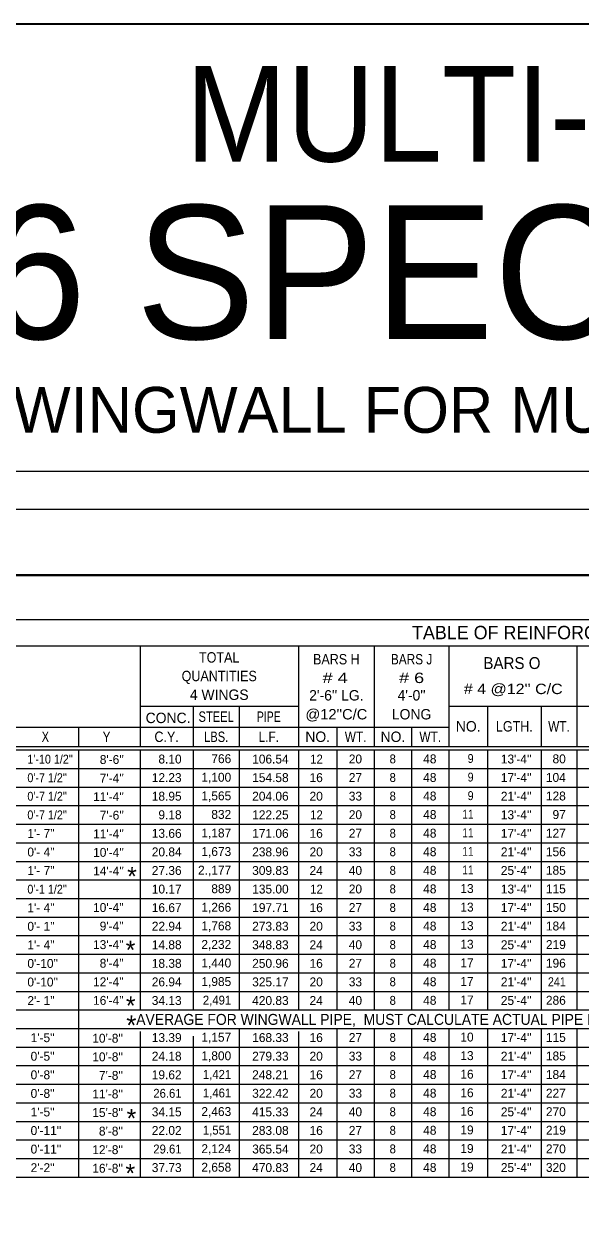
# Model space of a CAD drawing. Extents: x 927 to 1297, y 217 to 506.
# Drawn here: x 1007.6 to 1074.5, y 361.9 to 506.4 of the extents above; entities that cross this region are included whole.
import ezdxf
from ezdxf.enums import TextEntityAlignment as Align

# ---------------------------------------------------------------- set-up
doc = ezdxf.new("R2010")
doc.units = 0
doc.header["$LTSCALE"] = 0.43
doc.layers.add('1', color=7, linetype='Continuous', lineweight=25)
doc.layers.add('25', color=7, linetype='Continuous', lineweight=40)

msp = doc.modelspace()

# ---------------------------------------------------------------- linework, layer by layer
at = {"layer": '1', "lineweight": 13}
for p, q in [((931.7488, 452.6545), (1291.7349, 452.6545)), ((946.7494, 448.0873), (1291.7349, 448.0873))]:
    msp.add_line(p, q, dxfattribs=at)
at = {"layer": '1', "lineweight": 40}
msp.add_line((961.7499, 440.1585), (1286.7258, 440.1585), dxfattribs=at)
at = {"layer": '1'}
for p, q in [((968.6829, 434.8505), (1251.0546, 434.8505)), ((974.7502, 431.6839), (1251.0546, 431.6839)), ((1021.5455, 431.6839), (1021.5455, 419.5872)), ((1040.575, 431.6839), (1040.575, 419.5872)), ((1049.6856, 431.6839), (1049.6856, 419.5872)), ((1058.6492, 431.6839), (1058.6492, 419.5872)), ((1074.0053, 431.6839), (1074.0053, 419.5872)), ((1021.5455, 424.4061), (1040.575, 424.4061)), ((1027.9377, 424.4061), (1027.9377, 419.5872)), ((1033.4481, 424.4061), (1033.4481, 419.5872)), ((1058.6492, 424.4061), (1251.0546, 424.4061)), ((1063.2783, 424.4061), (1063.2783, 419.5872)), ((1069.7438, 424.4061), (1069.7438, 419.5872)), ((968.6829, 421.8947), (1058.6492, 421.8947)), ((1014.1576, 421.8947), (1014.1576, 419.5872)), ((1045.2037, 421.8947), (1045.2037, 419.5872)), ((1054.1674, 421.8947), (1054.1674, 419.5872)), ((965.7735, 419.1612), (1251.0546, 419.1612)), ((968.6829, 419.5872), (1251.0546, 419.5872)), ((1014.1576, 419.1612), (1014.1576, 367.8202)), ((1021.5455, 419.1612), (1021.5455, 387.9102)), ((1027.9377, 419.1612), (1027.9377, 387.9102)), ((1033.4481, 419.1612), (1033.4481, 387.9102)), ((1040.575, 419.1612), (1040.575, 387.9102)), ((1045.2037, 419.1612), (1045.2037, 387.9102)), ((1049.6856, 419.1612), (1049.6856, 387.9102)), ((1054.1674, 419.1612), (1054.1674, 387.9102)), ((1058.6492, 419.1612), (1058.6492, 387.9102)), ((1063.2783, 419.1612), (1063.2783, 387.9102)), ((1069.7438, 419.1612), (1069.7438, 387.9102)), ((1074.0053, 419.1612), (1074.0053, 387.9102)), ((968.6829, 416.9291), (1251.0546, 416.9291)), ((968.6829, 414.6968), (1251.0546, 414.6968)), ((968.6829, 412.4646), (1251.0546, 412.4646)), ((968.6829, 410.2323), (1251.0546, 410.2323)), ((968.6829, 408.0002), (1251.0546, 408.0002)), ((968.6829, 405.7679), (1251.0546, 405.7679)), ((968.6829, 403.5357), (1251.0546, 403.5357)), ((968.6829, 401.3035), (1251.0546, 401.3035)), ((968.6829, 399.0712), (1251.0546, 399.0712)), ((968.6829, 396.8391), (1251.0546, 396.8391)), ((968.6829, 394.6068), (1251.0546, 394.6068)), ((968.6829, 392.3746), (1251.0546, 392.3746)), ((968.6829, 390.1423), (1251.0546, 390.1423)), ((965.7735, 387.9102), (1251.0546, 387.9102)), ((965.7735, 385.6779), (1251.0546, 385.6779)), ((1021.5455, 385.3007), (1021.5455, 367.8202)), ((1027.9377, 384.7398), (1027.9377, 367.8202)), ((1033.4481, 385.5812), (1033.4481, 367.8202)), ((1040.575, 385.3007), (1040.575, 367.8202)), ((1045.2037, 385.6779), (1045.2037, 367.8202)), ((1049.6856, 385.6779), (1049.6856, 367.8202)), ((1054.1674, 385.6779), (1054.1674, 367.8202)), ((1058.6492, 385.6779), (1058.6492, 367.8202)), ((1063.2783, 385.6779), (1063.2783, 367.8202)), ((1069.7438, 385.6779), (1069.7438, 367.8202)), ((1074.0053, 385.6779), (1074.0053, 367.8202)), ((968.6829, 383.4457), (1251.0546, 383.4457)), ((968.6829, 381.2135), (1251.0546, 381.2135)), ((968.6829, 378.9812), (1251.0546, 378.9812)), ((968.6829, 376.7491), (1251.0546, 376.7491)), ((968.6829, 374.5168), (1251.0546, 374.5168)), ((968.6829, 372.2846), (1251.0546, 372.2846)), ((968.6829, 370.0524), (1251.0546, 370.0524)), ((965.7735, 367.8202), (1251.0546, 367.8202))]:
    msp.add_line(p, q, dxfattribs=at)
at = {"layer": '1', "lineweight": 35}
msp.add_lwpolyline([(926.8144, 217.4915), (1297.3671, 217.4915), (1297.3671, 506.4006), (926.8144, 506.4006)], close=True, dxfattribs=at)

# ---------------------------------------------------------------- texts
at = {"layer": '1'}
for s, height, p in [('1988/96 SPECS - FINAL ENGLISH', 16.07, (1105.7965, 468.5521)), ('( Pg. 141 ) SPECIAL WINGWALL FOR MULTI CELL BOX - ( WMCB-1-00 ) - FINAL ENGLISH ( 6/13/97 )', 5.51, (1108.1959, 457.2749)), ('TABLE OF REINFORCING STEEL FOR 4 WINGS, 2 APRONS & 2 CURTAINWALLS', 1.607, (1094.9961, 432.4636)), ('4 WINGS', 1.25, (1031.0602, 425.1712)), ("2'-6'' LG.", 1.25, (1045.1303, 425.0989)), ("4'-0''", 1.25, (1054.1674, 425.0989)), ('CONC.', 1.25, (1024.9131, 422.3838)), ('LONG', 1.25, (1054.1674, 422.822)), ('NO.', 1.25, (1060.9639, 421.3717)), ('NO.', 1.25, (1042.8895, 420.1159)), ('NO.', 1.25, (1051.9265, 420.1159)), ('*', 2.232, (1020.5835, 402.8568)), ('*', 2.232, (1020.4024, 394.0049)), ('*', 2.232, (1020.4259, 387.3089)), ('*', 2.35, (1020.5019, 384.8989)), ('*', 2.232, (1020.5164, 373.7721)), ('*', 2.232, (1020.3739, 367.1732))]:
    msp.add_text(s, height=height, dxfattribs=at).set_placement(p, align=Align.CENTER)
for s, height, width, p in [('TOTAL', 1.25, 0.9, (1031.0603, 429.6553)), ('BARS H', 1.25, 0.9, (1045.1303, 429.4394)), ('BARS J', 1.25, 0.85, (1054.1674, 429.4394)), ('BARS O', 1.429, 0.95, (1066.2203, 428.8838)), ('QUANTITIES', 1.25, 0.9, (1031.0602, 427.4199)), ('# 4', 1.25, 1.3, (1044.9863, 427.1972)), ('# 6', 1.25, 1.3, (1054.1674, 427.1972)), ("# 4 @12'' C/C", 1.25, 1.15, (1066.3808, 425.8668)), ('STEEL', 1.25, 0.8, (1030.6929, 422.5319)), ('PIPE', 1.25, 0.75, (1037.0115, 422.5319)), ("@12''C/C", 1.25, 1.05, (1045.1303, 422.822)), ('LGTH.', 1.25, 0.9, (1066.5111, 421.3717)), ('WT.', 1.25, 0.85, (1071.8745, 421.3717)), ('X', 1.25, 0.8, (1010.1755, 420.1159)), ('Y', 1.25, 0.85, (1017.5228, 420.1159)), ('C.Y.', 1.25, 0.9, (1024.7415, 420.1159)), ('LBS.', 1.25, 0.8, (1030.6929, 420.1159)), ('L.F.', 1.25, 0.85, (1037.0115, 420.1159)), ('WT.', 1.25, 0.85, (1047.4445, 420.1159)), ('WT.', 1.25, 0.85, (1056.4083, 420.1159)), ('AVERAGE FOR WINGWALL PIPE,  MUST CALCULATE ACTUAL PIPE LENGTHS.', 1.316, 0.95, (1052.3485, 386.113))]:
    msp.add_text(s, height=height, dxfattribs=dict(at, width=width)).set_placement(p, align=Align.CENTER)
at = {"layer": '1', "width": 0.9}
for s, p in [("1'-10 1/2''", (1008.0144, 417.5157)), ("0'-7 1/2''", (1008.0144, 415.2836)), ("0'-7 1/2''", (1008.0144, 413.0513)), ("0'-7 1/2''", (1008.0144, 410.8191)), ("0'-1 1/2''", (1008.0144, 401.8902))]:
    msp.add_text(s, height=1.071, dxfattribs=at).set_placement(p)
at = {"layer": '1'}
for s, p in [("8'-6''", (1019.6003, 417.4705)), ('8.10', (1026.5418, 417.527)), ('766', (1032.4993, 417.5692)), ('106.54', (1039.3996, 417.527)), ('20', (1048.2168, 417.5341)), ('48', (1057.1537, 417.5471)), ("13'-4''", (1068.5753, 417.5307)), ('80', (1072.6922, 417.5503)), ("7'-4''", (1019.6003, 415.2383)), ('12.23', (1026.5419, 415.2947)), ('1,100', (1032.4992, 415.337)), ('154.58', (1039.3997, 415.2947)), ('16', (1043.5038, 415.2942)), ('27', (1048.2169, 415.3018)), ('48', (1057.1537, 415.3148)), ("17'-4''", (1068.5753, 415.2984)), ('104', (1072.6922, 415.3181)), ("11'-4''", (1019.6002, 413.0061)), ('18.95', (1026.5419, 413.0625)), ('1,565', (1032.4993, 413.1047)), ('204.06', (1039.3997, 413.0625)), ('20', (1043.5038, 413.0619)), ('33', (1048.2168, 413.0697)), ('48', (1057.1537, 413.0827)), ("21'-4''", (1068.5753, 413.0662)), ('128', (1072.6923, 413.0858)), ("7'-6''", (1019.6003, 410.7738)), ('9.18', (1026.5419, 410.8303)), ('832', (1032.4992, 410.8725)), ('122.25', (1039.3996, 410.8303)), ('20', (1048.2168, 410.8374)), ('48', (1057.1537, 410.8504)), ("13'-4''", (1068.5753, 410.8339)), ('97', (1072.6923, 410.8537)), ("11'-4''", (1019.6002, 408.5416)), ('13.66', (1026.5419, 408.5981)), ('1,187', (1032.4993, 408.6402)), ('171.06', (1039.3997, 408.5981)), ('16', (1043.5038, 408.5975)), ('27', (1048.2169, 408.6053)), ('48', (1057.1537, 408.6182)), ("17'-4''", (1068.5753, 408.6017)), ('127', (1072.6923, 408.6214)), ("10'-4''", (1019.6002, 406.3094)), ('20.84', (1026.5419, 406.3658)), ('1,673', (1032.4993, 406.4081)), ('238.96', (1039.3997, 406.3658)), ('20', (1043.5038, 406.3653)), ('33', (1048.2168, 406.373)), ('48', (1057.1537, 406.386)), ("21'-4''", (1068.5753, 406.3695)), ('156', (1072.6923, 406.3892)), ("14'-4''", (1019.6002, 404.0772)), ('27.36', (1026.5419, 404.1336)), ('2.,177', (1032.4993, 404.1758)), ('309.83', (1039.3996, 404.1336)), ('24', (1043.5039, 404.133)), ('40', (1048.2168, 404.1407)), ('48', (1057.1537, 404.1538)), ("25'-4''", (1068.5753, 404.1373)), ('185', (1072.6922, 404.1569)), ('889', (1032.4993, 401.9436)), ('13', (1061.619, 401.9665)), ('10.17', (1026.5419, 401.9014)), ('135.00', (1039.3997, 401.9014)), ('20', (1048.2168, 401.9086)), ('48', (1057.1537, 401.9216)), ("13'-4''", (1068.5753, 401.9051)), ('115', (1072.6922, 401.9247)), ("10'-4''", (1019.5921, 399.6852)), ('16.67', (1026.5419, 399.6692)), ('1,266', (1032.4993, 399.7114)), ('197.71', (1039.3996, 399.6692)), ('16', (1043.5038, 399.6686)), ('27', (1048.2169, 399.6763)), ('48', (1057.1537, 399.6893)), ('13', (1061.619, 399.7342)), ("17'-4''", (1068.5753, 399.6728)), ('150', (1072.6923, 399.6925)), ("9'-4''", (1019.5922, 397.4531)), ('22.94', (1026.5419, 397.437)), ('1,768', (1032.4993, 397.4792)), ('273.83', (1039.3996, 397.437)), ('20', (1043.5038, 397.4363)), ('33', (1048.2168, 397.4441)), ('48', (1057.1537, 397.4571)), ('13', (1061.619, 397.5021)), ("21'-4''", (1068.5753, 397.4407)), ('184', (1072.6922, 397.4603)), ("13'-4''", (1019.5921, 395.2208)), ('14.88', (1026.542, 395.2047)), ('2,232', (1032.4992, 395.247)), ('348.83', (1039.3996, 395.2047)), ('24', (1043.5039, 395.2042)), ('40', (1048.2168, 395.2118)), ('48', (1057.1537, 395.2248)), ('13', (1061.619, 395.2698)), ("25'-4''", (1068.5753, 395.2084)), ('219', (1072.6923, 395.2281)), ("8'-4''", (1019.5922, 392.9886)), ('18.38', (1026.542, 392.9725)), ('1,440', (1032.4992, 393.0147)), ('250.96', (1039.3997, 392.9725)), ('16', (1043.5038, 392.9719)), ('27', (1048.2169, 392.9797)), ('48', (1057.1537, 392.9927)), ('17', (1061.6191, 393.0376)), ("17'-4''", (1068.5753, 392.9762)), ('196', (1072.6923, 392.9958)), ("12'-4''", (1019.5921, 390.7563)), ('26.94', (1026.5419, 390.7403)), ('1,985', (1032.4993, 390.7825)), ('325.17', (1039.3997, 390.7403)), ('20', (1043.5038, 390.7397)), ('33', (1048.2168, 390.7474)), ('48', (1057.1537, 390.7604)), ('17', (1061.6191, 390.8053)), ("21'-4''", (1068.5753, 390.744)), ("16'-4''", (1019.5921, 388.5242)), ('34.13', (1026.5419, 388.5081)), ('420.83', (1039.3996, 388.5081)), ('24', (1043.5039, 388.5075)), ('40', (1048.2168, 388.5152)), ('48', (1057.1537, 388.5282)), ('17', (1061.6191, 388.5732)), ("25'-4''", (1068.5753, 388.5118)), ('286', (1072.6923, 388.5314)), ("10'-8''", (1019.4973, 383.9708)), ('13.39', (1026.542, 384.0499)), ('1,157', (1032.4993, 384.0922)), ('168.33', (1039.3996, 384.0499)), ('16', (1043.5038, 384.0492)), ('27', (1048.2169, 384.057)), ('48', (1057.1537, 384.0701)), ('10', (1061.619, 384.1149)), ("17'-4''", (1068.5753, 384.0536)), ('115', (1072.6922, 384.0732)), ("10'-8''", (1019.4973, 381.7386)), ('24.18', (1026.542, 381.8177)), ('1,800', (1032.4992, 381.8599)), ('279.33', (1039.3996, 381.8177)), ('20', (1043.5038, 381.8171)), ('33', (1048.2168, 381.8247)), ('48', (1057.1537, 381.8378)), ('13', (1061.619, 381.8827)), ("21'-4''", (1068.5753, 381.8213)), ('185', (1072.6922, 381.8409)), ("7'-8''", (1019.4973, 379.5063)), ('19.62', (1026.5418, 379.5855)), ('248.21', (1039.3996, 379.5855)), ('16', (1043.5038, 379.5848)), ('27', (1048.2169, 379.5926)), ('48', (1057.1537, 379.6056)), ('16', (1061.619, 379.6505)), ("17'-4''", (1068.5753, 379.5892)), ('184', (1072.6922, 379.6087)), ('16', (1061.619, 377.4183)), ("11'-8''", (1019.4973, 377.2742)), ('322.42', (1039.3996, 377.3533)), ('20', (1043.5038, 377.3526)), ('33', (1048.2168, 377.3603)), ('48', (1057.1537, 377.3734)), ("21'-4''", (1068.5753, 377.3569)), ('227', (1072.6923, 377.3765)), ("15'-8''", (1019.4973, 375.0419)), ('34.15', (1026.5419, 375.121)), ('2,463', (1032.4993, 375.1633)), ('415.33', (1039.3996, 375.121)), ('24', (1043.5039, 375.1204)), ('40', (1048.2168, 375.1281)), ('48', (1057.1537, 375.1412)), ('16', (1061.619, 375.186)), ("25'-4''", (1068.5753, 375.1248)), ('270', (1072.6923, 375.1442)), ("8'-8''", (1019.4973, 372.8097)), ('22.02', (1026.5418, 372.8888)), ('283.08', (1039.3997, 372.8888)), ('16', (1043.5038, 372.8882)), ('27', (1048.2169, 372.8958)), ('48', (1057.1537, 372.9089)), ('19', (1061.619, 372.9538)), ("17'-4''", (1068.5753, 372.8925)), ('219', (1072.6923, 372.9121)), ("12'-8''", (1019.4973, 370.5775)), ('2,124', (1032.4993, 370.6988)), ('365.54', (1039.3996, 370.6566)), ('20', (1043.5038, 370.656)), ('33', (1048.2168, 370.6637)), ('48', (1057.1537, 370.6767)), ('19', (1061.619, 370.7216)), ("21'-4''", (1068.5753, 370.6602)), ('270', (1072.6923, 370.6798)), ("16'-8''", (1019.4973, 368.3452)), ('37.73', (1026.5419, 368.4244)), ('2,658', (1032.4993, 368.4666)), ('470.83', (1039.3996, 368.4244)), ('24', (1043.5039, 368.4237)), ('40', (1048.2168, 368.4314)), ('48', (1057.1537, 368.4445)), ('19', (1061.619, 368.4893)), ("25'-4''", (1068.5753, 368.428)), ('320', (1072.6923, 368.4477))]:
    msp.add_text(s, height=1.071, dxfattribs=at).set_placement(p, align=Align.RIGHT)
for s, width, p in [('12', 0.95, (1043.5037, 417.5263)), ('8', 0.95, (1052.2809, 417.5427)), ('9', 0.9, (1061.619, 417.592)), ('8', 0.95, (1052.2809, 415.3104)), ('9', 0.9, (1061.619, 415.3598)), ('8', 0.95, (1052.2809, 413.0782)), ('9', 0.9, (1061.619, 413.1276)), ('12', 0.95, (1043.5037, 410.8297)), ('8', 0.95, (1052.2809, 410.846)), ('11', 0.85, (1061.6191, 410.8953)), ('8', 0.95, (1052.2809, 408.6137)), ('11', 0.85, (1061.6191, 408.6632)), ('8', 0.95, (1052.2809, 406.3815)), ('11', 0.85, (1061.6191, 406.4309)), ('8', 0.95, (1052.2809, 404.1493)), ('11', 0.85, (1061.6191, 404.1987)), ('12', 0.95, (1043.5037, 401.9008)), ('8', 0.95, (1052.2809, 401.9171)), ('8', 0.95, (1052.2809, 399.6849)), ('8', 0.95, (1052.2809, 397.4527)), ('8', 0.95, (1052.2809, 395.2204)), ('8', 0.95, (1052.2809, 392.9882)), ('8', 0.95, (1052.2809, 390.756)), ('241', 0.9, (1072.6923, 390.7637)), ('2,491', 0.95, (1032.4993, 388.5503)), ('8', 0.95, (1052.2809, 388.5238)), ('8', 0.95, (1052.2809, 384.0656)), ('8', 0.95, (1052.2809, 381.8333)), ('1,421', 0.95, (1032.4993, 379.6277)), ('8', 0.95, (1052.2809, 379.6012)), ('1,461', 0.95, (1032.4993, 377.3955)), ('26.61', 0.95, (1026.5418, 377.3533)), ('8', 0.95, (1052.2809, 377.3688)), ('8', 0.95, (1052.2809, 375.1367)), ('1,551', 0.95, (1032.4993, 372.9311)), ('8', 0.95, (1052.2809, 372.9044)), ('29.61', 0.95, (1026.5418, 370.6566)), ('8', 0.95, (1052.2809, 370.6722)), ('8', 0.95, (1052.2809, 368.44))]:
    msp.add_text(s, height=1.071, dxfattribs=dict(at, width=width)).set_placement(p, align=Align.RIGHT)
for s, p in [("1'- 7''", (1008.0144, 408.5868)), ("0'- 4''", (1008.0144, 406.3547)), ("1'- 7''", (1008.0144, 404.1224)), ("1'- 4''", (1008.0144, 399.658)), ("0'- 1''", (1008.0144, 397.4257)), ("1'- 4''", (1008.0144, 395.1936)), ("0'-10''", (1008.0144, 392.9613)), ("0'-10''", (1008.0144, 390.7291)), ("2'- 1''", (1008.0144, 388.4969)), ("1'-5''", (1008.4034, 384.0387)), ("0'-5''", (1008.4034, 381.8065)), ("0'-8''", (1008.4034, 379.5743)), ("0'-8''", (1008.4034, 377.3421)), ("1'-5''", (1008.4034, 375.1098)), ("0'-11''", (1008.4034, 372.8777)), ("0'-11''", (1008.4034, 370.6454)), ("2'-2''", (1008.4034, 368.4132))]:
    msp.add_text(s, height=1.071, dxfattribs=at).set_placement(p)
at = {"layer": '25', "width": 0.95}
msp.add_text('MULTI-CELL WINGS', height=11.48, dxfattribs=at).set_placement((1096.317, 489.8697), align=Align.CENTER)

doc.saveas('drawing.dxf')
